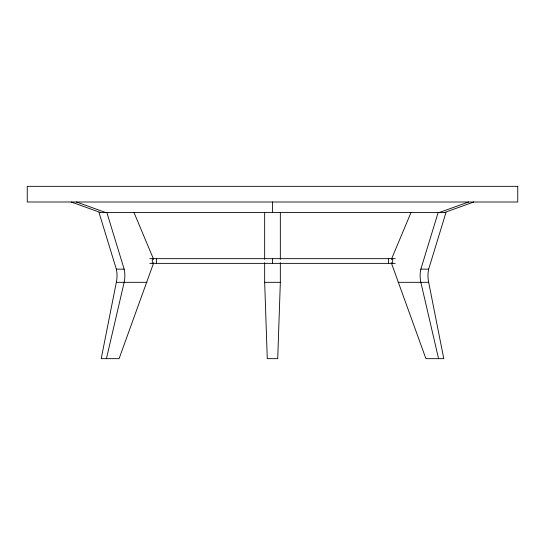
<?xml version="1.0" encoding="UTF-8"?>
<svg xmlns="http://www.w3.org/2000/svg" width="545" height="545" viewBox="0 0 545 545"><rect width="100%" height="100%" fill="white"/><g stroke="black" fill="none" stroke-linecap="round" stroke-linejoin="round"><path stroke-width="0.82" d="M280.334 262.649L280.334 282.317L277.725 358.665L267.275 358.665L264.666 282.317L264.666 262.649M391.235 262.588L425.911 358.665L443.794 358.665L428.67 282.317A27.298 23.639 -90 0 1 427.995 274.625L428.05 273.522A27.298 23.639 -90 0 1 428.67 269.148L446.001 212.448L98.999 212.448L116.33 269.148A27.298 23.639 -90 0 1 116.95 273.522L117.005 274.625A27.298 23.639 -90 0 1 116.33 282.317L101.207 358.665L119.089 358.665L153.765 262.588M106.425 358.665L124.158 282.317A27.298 23.639 90 0 0 124.839 274.625L124.778 273.522A27.298 23.639 90 0 0 124.158 269.148L106.827 212.448M438.575 358.665L420.842 282.317A27.298 23.639 -90 0 1 420.161 274.625L420.222 273.522A27.298 23.639 90 0 1 420.842 269.148L438.173 212.448M391.344 259.447L411.039 212.448M439.474 212.448L468.55 202.004M444.7 212.448L473.775 202.004M149.786 258.664L395.214 258.664M149.786 263.364L395.214 263.364M116.33 269.148L124.158 269.148M420.842 269.148L428.67 269.148M116.33 282.317L146.912 282.317M264.666 282.317L280.334 282.317M398.088 282.317L428.67 282.317M76.45 202.004L105.526 212.448M71.225 202.004L100.3 212.448M133.961 212.448L153.656 259.447M392.666 258.664L392.666 263.364M388.599 258.664L388.599 263.364M280.334 212.448L280.334 259.338M272.5 202.004L272.5 212.448M272.5 258.664L272.5 263.364M264.666 212.448L264.666 259.338M156.401 258.664L156.401 263.364M152.334 258.664L152.334 263.364M517.75 186.335L27.25 186.335L27.25 202.004L517.75 202.004L517.75 186.335"/></g></svg>
